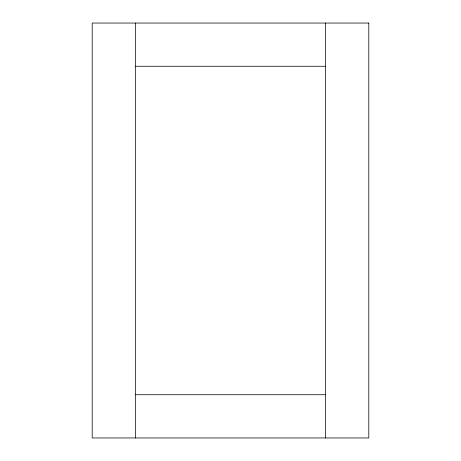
<?xml version="1.0" encoding="UTF-8"?>
<svg xmlns="http://www.w3.org/2000/svg" width="461" height="461" viewBox="0 0 461 461"><rect width="100%" height="100%" fill="white"/><g stroke="black" fill="none" stroke-linecap="round" stroke-linejoin="round"><path stroke-width="0.69" d="M135.419 66.269L325.581 66.269M135.419 394.731L325.581 394.731M325.581 23.05L325.581 437.95M135.419 23.05L135.419 437.95M368.8 23.05L92.2 23.05L92.2 437.95L368.8 437.95L368.8 23.05"/></g></svg>
